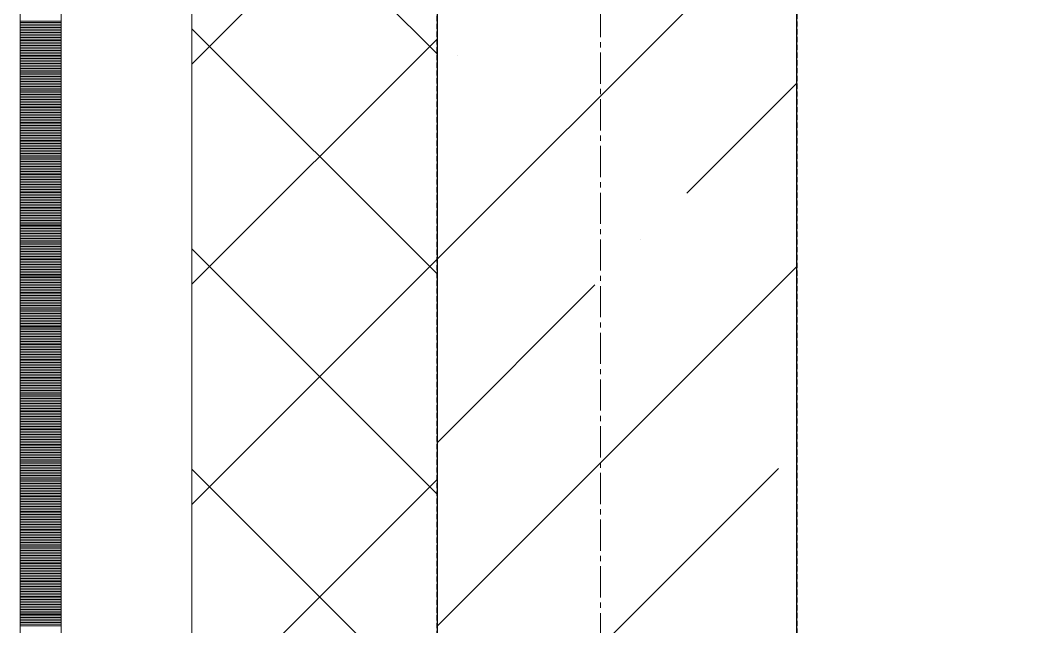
# Model space of a CAD drawing. Header units: millimetres. Extents: x 470010 to 1231400, y -134005 to 421770.
# Drawn here: x 806168 to 806786, y 136571 to 136943 of the extents above; entities that cross this region are included whole.
import ezdxf
from ezdxf.enums import TextEntityAlignment as Align

# ---------------------------------------------------------------- set-up
doc = ezdxf.new("R2010")
doc.units = ezdxf.units.MM
for name, pattern in [('CENTER2', [28.575, 19.05, -3.175, 3.175, -3.175]), ('DASHED', [19.05, 12.7, -6.35]), ('HIDDEN2', [4.7625, 3.175, -1.5875])]:
    doc.linetypes.add(name, pattern=pattern)
doc.layers.get('Defpoints').update_dxf_attribs({"color": 140})
doc.layers.add('АР_Делит', color=120, linetype='Continuous', lineweight=0, plot=False)
for name, color, linetype, lineweight in [('АР_Колонны', 70, 'Continuous', 30), ('АР_Стены ЖБ', 7, 'Continuous', 35), ('АР_Тонкая', 254, 'Continuous', 5), ('АР_Утеплитель', 31, 'Continuous', 0), ('АР_Штриховка', 8, 'Continuous', 0)]:
    doc.layers.add(name, color=color, linetype=linetype, lineweight=lineweight)
doc.layers.add('РД_Оси_100', color=7, linetype='Continuous', lineweight=0, true_color=0x525252)
doc.styles.add('style1', font='ARIALN.TTF')

# ---------------------------------------------------------------- blocks, each defined once
blk = doc.blocks.new('СОШ_2200_АР_ОСИ_М100_28.05.24')
at = {"layer": 'АР_Делит', "color": 251, "linetype": 'DASHED', "true_color": 0x636466}
blk.add_lwpolyline([(114955, 135155), (114955, -355), (93595.036, -355), (93595.036, 13855), (94145, 13855), (94145, 68320), (66055, 68320), (66055, 13857.73), (83455, 13857.73), (83455, -355), (45245, -355), (45245, 13145), (44695, 13145), (44695, 26755), (45245, 26755), (45245, 68320), (20455, 68320), (20455, 26755), (27955, 26755), (27955, 13145), (-355, 13145), (-355, 100855)], dxfattribs=at)
at = {"layer": 'РД_Оси_100', "color": 251, "linetype": 'CENTER2', "true_color": 0x636466}
blk.add_line((0, -6155), (0, 139938.679), dxfattribs=at)
blk = doc.blocks.new('A$C9108343f')
at = {"layer": 'АР_Колонны', "color": 18, "linetype": 'HIDDEN2', "lineweight": 25, "true_color": 0x000000}
for p, q in [((140704.09, 236479.49), (140704.09, 237679.49)), ((140924.09, 237679.49), (140924.09, 236479.49))]:
    blk.add_line(p, q, dxfattribs=at)
at = {"layer": 'АР_Колонны', "color": 18, "linetype": 'Continuous', "lineweight": 15, "true_color": 0x000000}
for p, q in [((140704.09, 237679.49), (140704.09, 236479.49)), ((140704.09, 237679.49), (140704.09, 236479.49)), ((140924.09, 236479.49), (140924.09, 237679.49)), ((140924.09, 236479.49), (140924.09, 237679.49))]:
    blk.add_line(p, q, dxfattribs=at)
at = {"layer": 'АР_Стены ЖБ', "color": 18, "linetype": 'Continuous', "lineweight": 30, "true_color": 0x000000}
for p, q in [((140704.09, 237679.49), (140704.09, 236479.49)), ((140924.09, 236479.49), (140924.09, 237679.49))]:
    blk.add_line(p, q, dxfattribs=at)
at = {"layer": 'АР_Тонкая', "color": 18, "linetype": 'Continuous', "lineweight": 5, "true_color": 0x000000}
for p, q in [((140449.09, 237679.49), (140449.09, 236224.49)), ((140474.09, 237679.49), (140474.09, 236249.49)), ((140474.09, 236249.49), (140474.09, 237679.49)), ((140554.09, 236329.49), (140554.09, 237679.49))]:
    blk.add_line(p, q, dxfattribs=at)
at = {"layer": 'АР_Утеплитель', "color": 18, "linetype": 'Continuous', "lineweight": 0, "true_color": 0x000000}
for p, q in [((140554.09, 237679.49), (140554.09, 236329.49)), ((140704.09, 236479.49), (140704.09, 237679.49))]:
    blk.add_line(p, q, dxfattribs=at)
at = {"layer": 'АР_Штриховка', "color": 18, "linetype": 'Continuous', "lineweight": 0, "true_color": 0x000000}
for p, q in [((140704.09, 237288.19), (140554.09, 237438.19)), ((140554.09, 237281.91), (140704.09, 237431.91)), ((140449.09, 237308.24), (140474.09, 237308.24)), ((140449.09, 237307.24), (140474.09, 237307.24)), ((140449.09, 237306.24), (140474.09, 237306.24)), ((140449.09, 237305.24), (140474.09, 237305.24)), ((140449.09, 237304.24), (140474.09, 237304.24)), ((140449.09, 237303.24), (140474.09, 237303.24)), ((140449.09, 237302.24), (140474.09, 237302.24)), ((140449.09, 237301.24), (140474.09, 237301.24)), ((140449.09, 237300.24), (140474.09, 237300.24)), ((140449.09, 237299.24), (140474.09, 237299.24)), ((140449.09, 237298.24), (140474.09, 237298.24)), ((140704.09, 237153.49), (140554.09, 237303.49)), ((140449.09, 237297.24), (140474.09, 237297.24)), ((140449.09, 237296.24), (140474.09, 237296.24)), ((140449.09, 237295.24), (140474.09, 237295.24)), ((140449.09, 237294.24), (140474.09, 237294.24)), ((140449.09, 237293.24), (140474.09, 237293.24)), ((140449.09, 237292.24), (140474.09, 237292.24)), ((140554.09, 237147.2), (140704.09, 237297.2)), ((140449.09, 237291.24), (140474.09, 237291.24)), ((140449.09, 237290.24), (140474.09, 237290.24)), ((140449.09, 237289.24), (140474.09, 237289.24)), ((140449.09, 237288.24), (140474.09, 237288.24)), ((140449.09, 237287.24), (140474.09, 237287.24)), ((140449.09, 237286.24), (140474.09, 237286.24)), ((140449.09, 237285.24), (140474.09, 237285.24)), ((140449.09, 237284.24), (140474.09, 237284.24)), ((140449.09, 237283.24), (140474.09, 237283.24)), ((140449.09, 237282.24), (140474.09, 237282.24)), ((140449.09, 237281.24), (140474.09, 237281.24)), ((140449.09, 237280.24), (140474.09, 237280.24)), ((140449.09, 237279.24), (140474.09, 237279.24)), ((140449.09, 237278.24), (140474.09, 237278.24)), ((140449.09, 237277.24), (140474.09, 237277.24)), ((140449.09, 237276.24), (140474.09, 237276.24)), ((140449.09, 237275.24), (140474.09, 237275.24)), ((140449.09, 237274.24), (140474.09, 237274.24)), ((140449.09, 237273.24), (140474.09, 237273.24)), ((140449.09, 237272.24), (140474.09, 237272.24)), ((140449.09, 237271.24), (140474.09, 237271.24)), ((140449.09, 237270.24), (140474.09, 237270.24)), ((140449.09, 237269.24), (140474.09, 237269.24)), ((140449.09, 237268.24), (140474.09, 237268.24)), ((140449.09, 237267.24), (140474.09, 237267.24)), ((140449.09, 237266.24), (140474.09, 237266.24)), ((140449.09, 237265.24), (140474.09, 237265.24)), ((140449.09, 237264.24), (140474.09, 237264.24)), ((140449.09, 237263.24), (140474.09, 237263.24)), ((140449.09, 237262.24), (140474.09, 237262.24)), ((140449.09, 237261.24), (140474.09, 237261.24)), ((140449.09, 237260.24), (140474.09, 237260.24)), ((140449.09, 237259.24), (140474.09, 237259.24)), ((140449.09, 237258.24), (140474.09, 237258.24)), ((140449.09, 237257.24), (140474.09, 237257.24)), ((140449.09, 237256.24), (140474.09, 237256.24)), ((140449.09, 237255.24), (140474.09, 237255.24)), ((140449.09, 237254.24), (140474.09, 237254.24)), ((140449.09, 237253.24), (140474.09, 237253.24)), ((140449.09, 237252.24), (140474.09, 237252.24)), ((140449.09, 237251.24), (140474.09, 237251.24)), ((140449.09, 237250.24), (140474.09, 237250.24)), ((140449.09, 237249.24), (140474.09, 237249.24)), ((140449.09, 237248.24), (140474.09, 237248.24)), ((140449.09, 237247.24), (140474.09, 237247.24)), ((140449.09, 237246.24), (140474.09, 237246.24)), ((140449.09, 237245.24), (140474.09, 237245.24)), ((140449.09, 237244.24), (140474.09, 237244.24)), ((140449.09, 237243.24), (140474.09, 237243.24)), ((140449.09, 237242.24), (140474.09, 237242.24)), ((140449.09, 237241.24), (140474.09, 237241.24)), ((140449.09, 237240.24), (140474.09, 237240.24)), ((140449.09, 237239.24), (140474.09, 237239.24)), ((140449.09, 237238.24), (140474.09, 237238.24)), ((140449.09, 237237.24), (140474.09, 237237.24)), ((140449.09, 237236.24), (140474.09, 237236.24)), ((140449.09, 237235.24), (140474.09, 237235.24)), ((140449.09, 237234.24), (140474.09, 237234.24)), ((140449.09, 237233.24), (140474.09, 237233.24)), ((140449.09, 237232.24), (140474.09, 237232.24)), ((140449.09, 237231.24), (140474.09, 237231.24)), ((140449.09, 237230.24), (140474.09, 237230.24)), ((140449.09, 237229.24), (140474.09, 237229.24)), ((140449.09, 237228.24), (140474.09, 237228.24)), ((140449.09, 237227.24), (140474.09, 237227.24)), ((140449.09, 237226.24), (140474.09, 237226.24)), ((140449.09, 237225.24), (140474.09, 237225.24)), ((140449.09, 237224.24), (140474.09, 237224.24)), ((140449.09, 237223.24), (140474.09, 237223.24)), ((140449.09, 237222.24), (140474.09, 237222.24)), ((140449.09, 237221.24), (140474.09, 237221.24)), ((140449.09, 237220.24), (140474.09, 237220.24)), ((140449.09, 237219.24), (140474.09, 237219.24)), ((140449.09, 237218.24), (140474.09, 237218.24)), ((140449.09, 237217.24), (140474.09, 237217.24)), ((140449.09, 237216.24), (140474.09, 237216.24)), ((140449.09, 237215.24), (140474.09, 237215.24)), ((140449.09, 237214.24), (140474.09, 237214.24)), ((140449.09, 237213.24), (140474.09, 237213.24)), ((140449.09, 237212.24), (140474.09, 237212.24)), ((140449.09, 237211.24), (140474.09, 237211.24)), ((140449.09, 237210.24), (140474.09, 237210.24)), ((140449.09, 237209.24), (140474.09, 237209.24)), ((140449.09, 237208.24), (140474.09, 237208.24)), ((140449.09, 237207.24), (140474.09, 237207.24)), ((140449.09, 237206.24), (140474.09, 237206.24)), ((140449.09, 237205.24), (140474.09, 237205.24)), ((140449.09, 237204.24), (140474.09, 237204.24)), ((140449.09, 237203.24), (140474.09, 237203.24)), ((140449.09, 237202.24), (140474.09, 237202.24)), ((140449.09, 237201.24), (140474.09, 237201.24)), ((140449.09, 237200.24), (140474.09, 237200.24)), ((140449.09, 237199.24), (140474.09, 237199.24)), ((140449.09, 237198.24), (140474.09, 237198.24)), ((140449.09, 237197.24), (140474.09, 237197.24)), ((140449.09, 237196.24), (140474.09, 237196.24)), ((140449.09, 237195.24), (140474.09, 237195.24)), ((140449.09, 237194.24), (140474.09, 237194.24)), ((140449.09, 237193.24), (140474.09, 237193.24)), ((140449.09, 237192.24), (140474.09, 237192.24)), ((140449.09, 237191.24), (140474.09, 237191.24)), ((140449.09, 237190.24), (140474.09, 237190.24)), ((140449.09, 237189.24), (140474.09, 237189.24)), ((140449.09, 237188.24), (140474.09, 237188.24)), ((140449.09, 237187.24), (140474.09, 237187.24)), ((140449.09, 237186.24), (140474.09, 237186.24)), ((140449.09, 237185.24), (140474.09, 237185.24)), ((140449.09, 237184.24), (140474.09, 237184.24)), ((140449.09, 237183.24), (140474.09, 237183.24)), ((140449.09, 237182.24), (140474.09, 237182.24)), ((140449.09, 237181.24), (140474.09, 237181.24)), ((140449.09, 237180.24), (140474.09, 237180.24)), ((140449.09, 237179.24), (140474.09, 237179.24)), ((140449.09, 237178.24), (140474.09, 237178.24)), ((140449.09, 237177.24), (140474.09, 237177.24)), ((140449.09, 237176.24), (140474.09, 237176.24)), ((140449.09, 237175.24), (140474.09, 237175.24)), ((140449.09, 237174.24), (140474.09, 237174.24)), ((140449.09, 237173.24), (140474.09, 237173.24)), ((140449.09, 237172.24), (140474.09, 237172.24)), ((140449.09, 237171.24), (140474.09, 237171.24)), ((140449.09, 237170.24), (140474.09, 237170.24)), ((140449.09, 237169.24), (140474.09, 237169.24)), ((140704.09, 237018.79), (140554.09, 237168.79)), ((140449.09, 237168.24), (140474.09, 237168.24)), ((140449.09, 237167.24), (140474.09, 237167.24)), ((140449.09, 237166.24), (140474.09, 237166.24)), ((140449.09, 237165.24), (140474.09, 237165.24)), ((140449.09, 237164.24), (140474.09, 237164.24)), ((140449.09, 237163.24), (140474.09, 237163.24)), ((140449.09, 237162.24), (140474.09, 237162.24)), ((140554.09, 237012.5), (140704.09, 237162.5)), ((140449.09, 237161.24), (140474.09, 237161.24)), ((140449.09, 237160.24), (140474.09, 237160.24)), ((140449.09, 237159.24), (140474.09, 237159.24)), ((140449.09, 237158.24), (140474.09, 237158.24)), ((140449.09, 237157.24), (140474.09, 237157.24)), ((140449.09, 237156.24), (140474.09, 237156.24)), ((140449.09, 237155.24), (140474.09, 237155.24)), ((140449.09, 237154.24), (140474.09, 237154.24)), ((140449.09, 237153.24), (140474.09, 237153.24)), ((140449.09, 237152.24), (140474.09, 237152.24)), ((140449.09, 237151.24), (140474.09, 237151.24)), ((140449.09, 237150.24), (140474.09, 237150.24)), ((140449.09, 237149.24), (140474.09, 237149.24)), ((140449.09, 237148.24), (140474.09, 237148.24)), ((140449.09, 237147.24), (140474.09, 237147.24)), ((140449.09, 237146.24), (140474.09, 237146.24)), ((140449.09, 237145.24), (140474.09, 237145.24)), ((140449.09, 237144.24), (140474.09, 237144.24)), ((140449.09, 237143.24), (140474.09, 237143.24)), ((140449.09, 237142.24), (140474.09, 237142.24)), ((140449.09, 237141.24), (140474.09, 237141.24)), ((140449.09, 237140.24), (140474.09, 237140.24)), ((140449.09, 237139.24), (140474.09, 237139.24)), ((140449.09, 237138.24), (140474.09, 237138.24)), ((140449.09, 237137.24), (140474.09, 237137.24)), ((140449.09, 237136.24), (140474.09, 237136.24)), ((140449.09, 237135.24), (140474.09, 237135.24)), ((140449.09, 237134.24), (140474.09, 237134.24)), ((140449.09, 237133.24), (140474.09, 237133.24)), ((140449.09, 237132.24), (140474.09, 237132.24)), ((140449.09, 237131.24), (140474.09, 237131.24)), ((140449.09, 237130.24), (140474.09, 237130.24)), ((140449.09, 237129.24), (140474.09, 237129.24)), ((140449.09, 237128.24), (140474.09, 237128.24)), ((140449.09, 237127.24), (140474.09, 237127.24)), ((140449.09, 237126.24), (140474.09, 237126.24)), ((140449.09, 237125.24), (140474.09, 237125.24)), ((140449.09, 237124.24), (140474.09, 237124.24)), ((140449.09, 237123.24), (140474.09, 237123.24)), ((140449.09, 237122.24), (140474.09, 237122.24)), ((140449.09, 237121.24), (140474.09, 237121.24)), ((140449.09, 237120.24), (140474.09, 237120.24)), ((140449.09, 237119.24), (140474.09, 237119.24)), ((140449.09, 237118.24), (140474.09, 237118.24)), ((140449.09, 237117.24), (140474.09, 237117.24)), ((140449.09, 237116.24), (140474.09, 237116.24)), ((140449.09, 237115.24), (140474.09, 237115.24)), ((140449.09, 237114.24), (140474.09, 237114.24)), ((140449.09, 237113.24), (140474.09, 237113.24)), ((140449.09, 237112.24), (140474.09, 237112.24)), ((140449.09, 237111.24), (140474.09, 237111.24)), ((140449.09, 237110.24), (140474.09, 237110.24)), ((140449.09, 237109.24), (140474.09, 237109.24)), ((140449.09, 237108.24), (140474.09, 237108.24)), ((140449.09, 237107.24), (140474.09, 237107.24)), ((140449.09, 237106.24), (140474.09, 237106.24)), ((140449.09, 237105.24), (140474.09, 237105.24)), ((140449.09, 237104.24), (140474.09, 237104.24)), ((140449.09, 237103.24), (140474.09, 237103.24)), ((140449.09, 237102.24), (140474.09, 237102.24)), ((140449.09, 237101.24), (140474.09, 237101.24)), ((140449.09, 237100.24), (140474.09, 237100.24)), ((140449.09, 237099.24), (140474.09, 237099.24)), ((140449.09, 237098.24), (140474.09, 237098.24)), ((140449.09, 237097.24), (140474.09, 237097.24)), ((140449.09, 237096.24), (140474.09, 237096.24)), ((140449.09, 237095.24), (140474.09, 237095.24)), ((140449.09, 237094.24), (140474.09, 237094.24)), ((140449.09, 237093.24), (140474.09, 237093.24)), ((140449.09, 237092.24), (140474.09, 237092.24)), ((140449.09, 237091.24), (140474.09, 237091.24)), ((140449.09, 237090.24), (140474.09, 237090.24)), ((140449.09, 237089.24), (140474.09, 237089.24)), ((140449.09, 237088.24), (140474.09, 237088.24)), ((140449.09, 237087.24), (140474.09, 237087.24)), ((140449.09, 237086.24), (140474.09, 237086.24)), ((140449.09, 237085.24), (140474.09, 237085.24)), ((140449.09, 237084.24), (140474.09, 237084.24)), ((140449.09, 237083.24), (140474.09, 237083.24)), ((140449.09, 237082.24), (140474.09, 237082.24)), ((140449.09, 237081.24), (140474.09, 237081.24)), ((140449.09, 237080.24), (140474.09, 237080.24)), ((140449.09, 237079.24), (140474.09, 237079.24)), ((140449.09, 237078.24), (140474.09, 237078.24)), ((140449.09, 237077.24), (140474.09, 237077.24)), ((140449.09, 237076.24), (140474.09, 237076.24)), ((140449.09, 237075.24), (140474.09, 237075.24)), ((140449.09, 237074.24), (140474.09, 237074.24)), ((140449.09, 237073.24), (140474.09, 237073.24)), ((140449.09, 237072.24), (140474.09, 237072.24)), ((140449.09, 237071.24), (140474.09, 237071.24)), ((140449.09, 237070.24), (140474.09, 237070.24)), ((140449.09, 237069.24), (140474.09, 237069.24)), ((140449.09, 237068.24), (140474.09, 237068.24)), ((140449.09, 237067.24), (140474.09, 237067.24)), ((140449.09, 237066.24), (140474.09, 237066.24)), ((140449.09, 237065.24), (140474.09, 237065.24)), ((140449.09, 237064.24), (140474.09, 237064.24)), ((140449.09, 237063.24), (140474.09, 237063.24)), ((140449.09, 237062.24), (140474.09, 237062.24)), ((140449.09, 237061.24), (140474.09, 237061.24)), ((140449.09, 237060.24), (140474.09, 237060.24)), ((140449.09, 237059.24), (140474.09, 237059.24)), ((140449.09, 237058.24), (140474.09, 237058.24)), ((140449.09, 237057.24), (140474.09, 237057.24)), ((140449.09, 237056.24), (140474.09, 237056.24)), ((140449.09, 237055.24), (140474.09, 237055.24)), ((140449.09, 237054.24), (140474.09, 237054.24)), ((140449.09, 237053.24), (140474.09, 237053.24)), ((140449.09, 237052.24), (140474.09, 237052.24)), ((140449.09, 237051.24), (140474.09, 237051.24)), ((140449.09, 237050.24), (140474.09, 237050.24)), ((140449.09, 237049.24), (140474.09, 237049.24)), ((140449.09, 237048.24), (140474.09, 237048.24)), ((140449.09, 237047.24), (140474.09, 237047.24)), ((140449.09, 237046.24), (140474.09, 237046.24)), ((140449.09, 237045.24), (140474.09, 237045.24)), ((140449.09, 237044.24), (140474.09, 237044.24)), ((140449.09, 237043.24), (140474.09, 237043.24)), ((140449.09, 237042.24), (140474.09, 237042.24)), ((140449.09, 237041.24), (140474.09, 237041.24)), ((140449.09, 237040.24), (140474.09, 237040.24)), ((140449.09, 237039.24), (140474.09, 237039.24)), ((140449.09, 237038.24), (140474.09, 237038.24)), ((140449.09, 237037.24), (140474.09, 237037.24)), ((140449.09, 237036.24), (140474.09, 237036.24)), ((140449.09, 237035.24), (140474.09, 237035.24)), ((140449.09, 237034.24), (140474.09, 237034.24)), ((140449.09, 237033.24), (140474.09, 237033.24)), ((140704.09, 236884.08), (140554.09, 237034.08)), ((140449.09, 237032.24), (140474.09, 237032.24)), ((140449.09, 237031.24), (140474.09, 237031.24)), ((140449.09, 237030.24), (140474.09, 237030.24)), ((140449.09, 237029.24), (140474.09, 237029.24)), ((140449.09, 237028.24), (140474.09, 237028.24)), ((140449.09, 237027.24), (140474.09, 237027.24)), ((140449.09, 237026.24), (140474.09, 237026.24)), ((140554.09, 236877.79), (140704.09, 237027.79)), ((140449.09, 237025.24), (140474.09, 237025.24)), ((140449.09, 237024.24), (140474.09, 237024.24)), ((140449.09, 237023.24), (140474.09, 237023.24)), ((140449.09, 237022.24), (140474.09, 237022.24)), ((140449.09, 237021.24), (140474.09, 237021.24)), ((140449.09, 237020.24), (140474.09, 237020.24)), ((140449.09, 237019.24), (140474.09, 237019.24)), ((140449.09, 237018.24), (140474.09, 237018.24)), ((140449.09, 237017.24), (140474.09, 237017.24)), ((140449.09, 237016.24), (140474.09, 237016.24)), ((140449.09, 237015.24), (140474.09, 237015.24)), ((140449.09, 237014.24), (140474.09, 237014.24)), ((140449.09, 237013.24), (140474.09, 237013.24)), ((140449.09, 237012.24), (140474.09, 237012.24)), ((140449.09, 237011.24), (140474.09, 237011.24)), ((140449.09, 237010.24), (140474.09, 237010.24)), ((140449.09, 237009.24), (140474.09, 237009.24)), ((140449.09, 237008.24), (140474.09, 237008.24)), ((140449.09, 237007.24), (140474.09, 237007.24)), ((140449.09, 237006.24), (140474.09, 237006.24)), ((140449.09, 237005.24), (140474.09, 237005.24)), ((140449.09, 237004.24), (140474.09, 237004.24)), ((140449.09, 237003.24), (140474.09, 237003.24)), ((140449.09, 237002.24), (140474.09, 237002.24)), ((140449.09, 237001.24), (140474.09, 237001.24)), ((140449.09, 237000.24), (140474.09, 237000.24)), ((140449.09, 236999.24), (140474.09, 236999.24)), ((140449.09, 236998.24), (140474.09, 236998.24)), ((140449.09, 236997.24), (140474.09, 236997.24)), ((140449.09, 236996.24), (140474.09, 236996.24)), ((140449.09, 236995.24), (140474.09, 236995.24)), ((140449.09, 236994.24), (140474.09, 236994.24)), ((140449.09, 236993.24), (140474.09, 236993.24)), ((140449.09, 236992.24), (140474.09, 236992.24)), ((140449.09, 236991.24), (140474.09, 236991.24)), ((140449.09, 236990.24), (140474.09, 236990.24)), ((140449.09, 236989.24), (140474.09, 236989.24)), ((140449.09, 236988.24), (140474.09, 236988.24)), ((140449.09, 236987.24), (140474.09, 236987.24)), ((140449.09, 236986.24), (140474.09, 236986.24)), ((140449.09, 236985.24), (140474.09, 236985.24)), ((140449.09, 236984.24), (140474.09, 236984.24)), ((140449.09, 236983.24), (140474.09, 236983.24)), ((140449.09, 236982.24), (140474.09, 236982.24)), ((140449.09, 236981.24), (140474.09, 236981.24)), ((140449.09, 236980.24), (140474.09, 236980.24)), ((140449.09, 236979.24), (140474.09, 236979.24)), ((140449.09, 236978.24), (140474.09, 236978.24)), ((140449.09, 236977.24), (140474.09, 236977.24)), ((140449.09, 236976.24), (140474.09, 236976.24)), ((140449.09, 236975.24), (140474.09, 236975.24)), ((140449.09, 236974.24), (140474.09, 236974.24)), ((140449.09, 236973.24), (140474.09, 236973.24)), ((140449.09, 236972.24), (140474.09, 236972.24)), ((140449.09, 236971.24), (140474.09, 236971.24)), ((140449.09, 236970.24), (140474.09, 236970.24)), ((140449.09, 236969.24), (140474.09, 236969.24)), ((140449.09, 236968.24), (140474.09, 236968.24)), ((140449.09, 236967.24), (140474.09, 236967.24)), ((140449.09, 236966.24), (140474.09, 236966.24)), ((140449.09, 236965.24), (140474.09, 236965.24)), ((140449.09, 236964.24), (140474.09, 236964.24)), ((140449.09, 236963.24), (140474.09, 236963.24)), ((140449.09, 236962.24), (140474.09, 236962.24)), ((140449.09, 236961.24), (140474.09, 236961.24)), ((140449.09, 236960.24), (140474.09, 236960.24)), ((140449.09, 236959.24), (140474.09, 236959.24)), ((140449.09, 236958.24), (140474.09, 236958.24)), ((140449.09, 236957.24), (140474.09, 236957.24)), ((140449.09, 236956.24), (140474.09, 236956.24)), ((140449.09, 236955.24), (140474.09, 236955.24)), ((140449.09, 236954.24), (140474.09, 236954.24)), ((140449.09, 236953.24), (140474.09, 236953.24)), ((140449.09, 236952.24), (140474.09, 236952.24)), ((140449.09, 236951.24), (140474.09, 236951.24)), ((140449.09, 236950.24), (140474.09, 236950.24)), ((140449.09, 236949.24), (140474.09, 236949.24)), ((140449.09, 236948.24), (140474.09, 236948.24)), ((140449.09, 236947.24), (140474.09, 236947.24)), ((140449.09, 236946.24), (140474.09, 236946.24)), ((140449.09, 236945.24), (140474.09, 236945.24)), ((140449.09, 236944.24), (140474.09, 236944.24)), ((140449.09, 236943.24), (140474.09, 236943.24)), ((140449.09, 236942.24), (140474.09, 236942.24)), ((140449.09, 236941.24), (140474.09, 236941.24)), ((140449.09, 236940.24), (140474.09, 236940.24)), ((140449.09, 236939.24), (140474.09, 236939.24)), ((140449.09, 236938.24), (140474.09, 236938.24))]:
    blk.add_line(p, q, dxfattribs=at)
at = {"layer": 'АР_Штриховка', "color": 18, "linetype": 'Continuous', "lineweight": 5, "true_color": 0x000000}
for p, q in [((140704.09, 237162.5), (140924.09, 237382.5)), ((140716.43, 237287.08), (140716.43, 237287.08)), ((140856.74, 237202.89), (140924.09, 237270.24)), ((140828.68, 237174.83), (140828.68, 237174.83)), ((140704.09, 236937.99), (140924.09, 237157.99)), ((140704.09, 237050.24), (140800.62, 237146.77)), ((140772.55, 236894.2), (140912.87, 237034.51))]:
    blk.add_line(p, q, dxfattribs=at)
at = {"layer": 'РД_Оси_100'}
blk.add_blockref('СОШ_2200_АР_ОСИ_М100_28.05.24', (140804.09, 223079.49), dxfattribs=at)
at = {"layer": 'Defpoints', "color": 18, "true_color": 0x000000, "style": 'style1'}
for p in [(143949.34, 316089.12), (143974.98, 281639.5), (143890.4, 273244.71), (143839.99, 264276.81), (143967.75, 254892.38), (12251.96, 104178.14), (12382.58, 96023.14)]:
    blk.add_attdef('АР-ПОМЕЩЕНИЕ:НАИМЕНОВАНИЕ', text='', height=100, dxfattribs=at).set_placement(p, align=Align.MIDDLE)
at = {"layer": 'Defpoints', "color": 18, "true_color": 0x000000, "style": 'style1', "flags": 8}
for p in [(143951.3, 279099.09), (143848.34, 269251.11), (143875.33, 260094.25), (144049.74, 250824.7), (163419.28, 238153.36), (155897.46, 237965.97), (183037.2, 237965.97), (143342.94, 237876.19)]:
    blk.add_attdef('АР-ПОМЕЩЕНИЕ:НАИМЕНОВАНИЕ', text='', height=100, dxfattribs=at).set_placement(p, align=Align.MIDDLE)

msp = doc.modelspace()

# ---------------------------------------------------------------- linework, layer by layer
at = {"layer": 'АР_Колонны', "color": 18, "linetype": 'HIDDEN2', "lineweight": 25, "true_color": 0x000000}
for p, q in [((806422.706, 136113.251), (806422.706, 137313.251)), ((806642.706, 137313.251), (806642.706, 136113.251))]:
    msp.add_line(p, q, dxfattribs=at)
at = {"layer": 'АР_Колонны', "color": 18, "linetype": 'Continuous', "lineweight": 15, "true_color": 0x000000}
for p, q in [((806422.706, 137313.251), (806422.706, 136113.251)), ((806422.706, 137313.251), (806422.706, 136113.251)), ((806642.706, 136113.251), (806642.706, 137313.251)), ((806642.706, 136113.251), (806642.706, 137313.251))]:
    msp.add_line(p, q, dxfattribs=at)
at = {"layer": 'АР_Стены ЖБ', "color": 18, "linetype": 'Continuous', "lineweight": 30, "true_color": 0x000000}
for p, q in [((806422.706, 137313.251), (806422.706, 136113.251)), ((806642.706, 136113.251), (806642.706, 137313.251))]:
    msp.add_line(p, q, dxfattribs=at)
at = {"layer": 'АР_Тонкая', "color": 18, "linetype": 'Continuous', "lineweight": 5, "true_color": 0x000000}
for p, q in [((806167.706, 137313.251), (806167.706, 135858.251)), ((806192.706, 137313.251), (806192.706, 135883.251)), ((806192.706, 135883.251), (806192.706, 137313.251)), ((806272.706, 135963.251), (806272.706, 137313.251))]:
    msp.add_line(p, q, dxfattribs=at)
at = {"layer": 'АР_Утеплитель', "color": 18, "linetype": 'Continuous', "lineweight": 0, "true_color": 0x000000}
for p, q in [((806272.706, 137313.251), (806272.706, 135963.251)), ((806422.706, 136113.251), (806422.706, 137313.251))]:
    msp.add_line(p, q, dxfattribs=at)
at = {"layer": 'АР_Штриховка', "color": 18, "linetype": 'Continuous', "lineweight": 0, "true_color": 0x000000}
for p, q in [((806422.706, 136921.951), (806272.706, 137071.951)), ((806272.706, 136915.664), (806422.706, 137065.664)), ((806167.706, 136942), (806192.706, 136942)), ((806167.706, 136941), (806192.706, 136941)), ((806167.706, 136940), (806192.706, 136940)), ((806167.706, 136939), (806192.706, 136939)), ((806167.706, 136938), (806192.706, 136938)), ((806167.706, 136937), (806192.706, 136937)), ((806167.706, 136936), (806192.706, 136936)), ((806167.706, 136935), (806192.706, 136935)), ((806167.706, 136934), (806192.706, 136934)), ((806422.706, 136787.247), (806272.706, 136937.247)), ((806167.706, 136933), (806192.706, 136933)), ((806167.706, 136932), (806192.706, 136932)), ((806167.706, 136931), (806192.706, 136931)), ((806167.706, 136930), (806192.706, 136930)), ((806167.706, 136929), (806192.706, 136929)), ((806167.706, 136928), (806192.706, 136928)), ((806167.706, 136927), (806192.706, 136927)), ((806272.706, 136780.96), (806422.706, 136930.96)), ((806167.706, 136926), (806192.706, 136926)), ((806167.706, 136925), (806192.706, 136925)), ((806167.706, 136924), (806192.706, 136924)), ((806167.706, 136923), (806192.706, 136923)), ((806167.706, 136922), (806192.706, 136922)), ((806167.706, 136921), (806192.706, 136921)), ((806167.706, 136920), (806192.706, 136920)), ((806167.706, 136919), (806192.706, 136919)), ((806167.706, 136918), (806192.706, 136918)), ((806167.706, 136917), (806192.706, 136917)), ((806167.706, 136916), (806192.706, 136916)), ((806167.706, 136915), (806192.706, 136915)), ((806167.706, 136914), (806192.706, 136914)), ((806167.706, 136913), (806192.706, 136913)), ((806167.706, 136912), (806192.706, 136912)), ((806167.706, 136911), (806192.706, 136911)), ((806167.706, 136910), (806192.706, 136910)), ((806167.706, 136909), (806192.706, 136909)), ((806167.706, 136908), (806192.706, 136908)), ((806167.706, 136907), (806192.706, 136907)), ((806167.706, 136906), (806192.706, 136906)), ((806167.706, 136905), (806192.706, 136905)), ((806167.706, 136904), (806192.706, 136904)), ((806167.706, 136903), (806192.706, 136903)), ((806167.706, 136902), (806192.706, 136902)), ((806167.706, 136901), (806192.706, 136901)), ((806167.706, 136900), (806192.706, 136900)), ((806167.706, 136899), (806192.706, 136899)), ((806167.706, 136898), (806192.706, 136898)), ((806167.706, 136897), (806192.706, 136897)), ((806167.706, 136896), (806192.706, 136896)), ((806167.706, 136895), (806192.706, 136895)), ((806167.706, 136894), (806192.706, 136894)), ((806167.706, 136893), (806192.706, 136893)), ((806167.706, 136892), (806192.706, 136892)), ((806167.706, 136891), (806192.706, 136891)), ((806167.706, 136890), (806192.706, 136890)), ((806167.706, 136889), (806192.706, 136889)), ((806167.706, 136888), (806192.706, 136888)), ((806167.706, 136887), (806192.706, 136887)), ((806167.706, 136886), (806192.706, 136886)), ((806167.706, 136885), (806192.706, 136885)), ((806167.706, 136884), (806192.706, 136884)), ((806167.706, 136883), (806192.706, 136883)), ((806167.706, 136882), (806192.706, 136882)), ((806167.706, 136881), (806192.706, 136881)), ((806167.706, 136880), (806192.706, 136880)), ((806167.706, 136879), (806192.706, 136879)), ((806167.706, 136878), (806192.706, 136878)), ((806167.706, 136877), (806192.706, 136877)), ((806167.706, 136876), (806192.706, 136876)), ((806167.706, 136875), (806192.706, 136875)), ((806167.706, 136874), (806192.706, 136874)), ((806167.706, 136873), (806192.706, 136873)), ((806167.706, 136872), (806192.706, 136872)), ((806167.706, 136871), (806192.706, 136871)), ((806167.706, 136870), (806192.706, 136870)), ((806167.706, 136869), (806192.706, 136869)), ((806167.706, 136868), (806192.706, 136868)), ((806167.706, 136867), (806192.706, 136867)), ((806167.706, 136866), (806192.706, 136866)), ((806167.706, 136865), (806192.706, 136865)), ((806167.706, 136864), (806192.706, 136864)), ((806167.706, 136863), (806192.706, 136863)), ((806167.706, 136862), (806192.706, 136862)), ((806167.706, 136861), (806192.706, 136861)), ((806167.706, 136860), (806192.706, 136860)), ((806167.706, 136859), (806192.706, 136859)), ((806167.706, 136858), (806192.706, 136858)), ((806167.706, 136857), (806192.706, 136857)), ((806167.706, 136856), (806192.706, 136856)), ((806167.706, 136855), (806192.706, 136855)), ((806167.706, 136854), (806192.706, 136854)), ((806167.706, 136853), (806192.706, 136853)), ((806167.706, 136852), (806192.706, 136852)), ((806167.706, 136851), (806192.706, 136851)), ((806167.706, 136850), (806192.706, 136850)), ((806167.706, 136849), (806192.706, 136849)), ((806167.706, 136848), (806192.706, 136848)), ((806167.706, 136847), (806192.706, 136847)), ((806167.706, 136846), (806192.706, 136846)), ((806167.706, 136845), (806192.706, 136845)), ((806167.706, 136844), (806192.706, 136844)), ((806167.706, 136843), (806192.706, 136843)), ((806167.706, 136842), (806192.706, 136842)), ((806167.706, 136841), (806192.706, 136841)), ((806167.706, 136840), (806192.706, 136840)), ((806167.706, 136839), (806192.706, 136839)), ((806167.706, 136838), (806192.706, 136838)), ((806167.706, 136837), (806192.706, 136837)), ((806167.706, 136836), (806192.706, 136836)), ((806167.706, 136835), (806192.706, 136835)), ((806167.706, 136834), (806192.706, 136834)), ((806167.706, 136833), (806192.706, 136833)), ((806167.706, 136832), (806192.706, 136832)), ((806167.706, 136831), (806192.706, 136831)), ((806167.706, 136830), (806192.706, 136830)), ((806167.706, 136829), (806192.706, 136829)), ((806167.706, 136828), (806192.706, 136828)), ((806167.706, 136827), (806192.706, 136827)), ((806167.706, 136826), (806192.706, 136826)), ((806167.706, 136825), (806192.706, 136825)), ((806167.706, 136824), (806192.706, 136824)), ((806167.706, 136823), (806192.706, 136823)), ((806167.706, 136822), (806192.706, 136822)), ((806167.706, 136821), (806192.706, 136821)), ((806167.706, 136820), (806192.706, 136820)), ((806167.706, 136819), (806192.706, 136819)), ((806167.706, 136818), (806192.706, 136818)), ((806167.706, 136817), (806192.706, 136817)), ((806167.706, 136816), (806192.706, 136816)), ((806167.706, 136815), (806192.706, 136815)), ((806167.706, 136814), (806192.706, 136814)), ((806167.706, 136813), (806192.706, 136813)), ((806167.706, 136812), (806192.706, 136812)), ((806167.706, 136811), (806192.706, 136811)), ((806167.706, 136810), (806192.706, 136810)), ((806167.706, 136809), (806192.706, 136809)), ((806167.706, 136808), (806192.706, 136808)), ((806167.706, 136807), (806192.706, 136807)), ((806167.706, 136806), (806192.706, 136806)), ((806167.706, 136805), (806192.706, 136805)), ((806167.706, 136804), (806192.706, 136804)), ((806167.706, 136803), (806192.706, 136803)), ((806167.706, 136802), (806192.706, 136802)), ((806167.706, 136801), (806192.706, 136801)), ((806167.706, 136800), (806192.706, 136800)), ((806167.706, 136799), (806192.706, 136799)), ((806167.706, 136798), (806192.706, 136798)), ((806422.706, 136652.543), (806272.706, 136802.543)), ((806167.706, 136797), (806192.706, 136797)), ((806167.706, 136796), (806192.706, 136796)), ((806167.706, 136795), (806192.706, 136795)), ((806167.706, 136794), (806192.706, 136794)), ((806167.706, 136793), (806192.706, 136793)), ((806167.706, 136792), (806192.706, 136792)), ((806167.706, 136791), (806192.706, 136791)), ((806272.706, 136646.256), (806422.706, 136796.256)), ((806167.706, 136790), (806192.706, 136790)), ((806167.706, 136789), (806192.706, 136789)), ((806167.706, 136788), (806192.706, 136788)), ((806167.706, 136787), (806192.706, 136787)), ((806167.706, 136786), (806192.706, 136786)), ((806167.706, 136785), (806192.706, 136785)), ((806167.706, 136784), (806192.706, 136784)), ((806167.706, 136783), (806192.706, 136783)), ((806167.706, 136782), (806192.706, 136782)), ((806167.706, 136781), (806192.706, 136781)), ((806167.706, 136780), (806192.706, 136780)), ((806167.706, 136779), (806192.706, 136779)), ((806167.706, 136778), (806192.706, 136778)), ((806167.706, 136777), (806192.706, 136777)), ((806167.706, 136776), (806192.706, 136776)), ((806167.706, 136775), (806192.706, 136775)), ((806167.706, 136774), (806192.706, 136774)), ((806167.706, 136773), (806192.706, 136773)), ((806167.706, 136772), (806192.706, 136772)), ((806167.706, 136771), (806192.706, 136771)), ((806167.706, 136770), (806192.706, 136770)), ((806167.706, 136769), (806192.706, 136769)), ((806167.706, 136768), (806192.706, 136768)), ((806167.706, 136767), (806192.706, 136767)), ((806167.706, 136766), (806192.706, 136766)), ((806167.706, 136765), (806192.706, 136765)), ((806167.706, 136764), (806192.706, 136764)), ((806167.706, 136763), (806192.706, 136763)), ((806167.706, 136762), (806192.706, 136762)), ((806167.706, 136761), (806192.706, 136761)), ((806167.706, 136760), (806192.706, 136760)), ((806167.706, 136759), (806192.706, 136759)), ((806167.706, 136758), (806192.706, 136758)), ((806167.706, 136757), (806192.706, 136757)), ((806167.706, 136756), (806192.706, 136756)), ((806167.706, 136755), (806192.706, 136755)), ((806167.706, 136754), (806192.706, 136754)), ((806167.706, 136753), (806192.706, 136753)), ((806167.706, 136752), (806192.706, 136752)), ((806167.706, 136751), (806192.706, 136751)), ((806167.706, 136750), (806192.706, 136750)), ((806167.706, 136749), (806192.706, 136749)), ((806167.706, 136748), (806192.706, 136748)), ((806167.706, 136747), (806192.706, 136747)), ((806167.706, 136746), (806192.706, 136746)), ((806167.706, 136745), (806192.706, 136745)), ((806167.706, 136744), (806192.706, 136744)), ((806167.706, 136743), (806192.706, 136743)), ((806167.706, 136742), (806192.706, 136742)), ((806167.706, 136741), (806192.706, 136741)), ((806167.706, 136740), (806192.706, 136740)), ((806167.706, 136739), (806192.706, 136739)), ((806167.706, 136738), (806192.706, 136738)), ((806167.706, 136737), (806192.706, 136737)), ((806167.706, 136736), (806192.706, 136736)), ((806167.706, 136735), (806192.706, 136735)), ((806167.706, 136734), (806192.706, 136734)), ((806167.706, 136733), (806192.706, 136733)), ((806167.706, 136732), (806192.706, 136732)), ((806167.706, 136731), (806192.706, 136731)), ((806167.706, 136730), (806192.706, 136730)), ((806167.706, 136729), (806192.706, 136729)), ((806167.706, 136728), (806192.706, 136728)), ((806167.706, 136727), (806192.706, 136727)), ((806167.706, 136726), (806192.706, 136726)), ((806167.706, 136725), (806192.706, 136725)), ((806167.706, 136724), (806192.706, 136724)), ((806167.706, 136723), (806192.706, 136723)), ((806167.706, 136722), (806192.706, 136722)), ((806167.706, 136721), (806192.706, 136721)), ((806167.706, 136720), (806192.706, 136720)), ((806167.706, 136719), (806192.706, 136719)), ((806167.706, 136718), (806192.706, 136718)), ((806167.706, 136717), (806192.706, 136717)), ((806167.706, 136716), (806192.706, 136716)), ((806167.706, 136715), (806192.706, 136715)), ((806167.706, 136714), (806192.706, 136714)), ((806167.706, 136713), (806192.706, 136713)), ((806167.706, 136712), (806192.706, 136712)), ((806167.706, 136711), (806192.706, 136711)), ((806167.706, 136710), (806192.706, 136710)), ((806167.706, 136709), (806192.706, 136709)), ((806167.706, 136708), (806192.706, 136708)), ((806167.706, 136707), (806192.706, 136707)), ((806167.706, 136706), (806192.706, 136706)), ((806167.706, 136705), (806192.706, 136705)), ((806167.706, 136704), (806192.706, 136704)), ((806167.706, 136703), (806192.706, 136703)), ((806167.706, 136702), (806192.706, 136702)), ((806167.706, 136701), (806192.706, 136701)), ((806167.706, 136700), (806192.706, 136700)), ((806167.706, 136699), (806192.706, 136699)), ((806167.706, 136698), (806192.706, 136698)), ((806167.706, 136697), (806192.706, 136697)), ((806167.706, 136696), (806192.706, 136696)), ((806167.706, 136695), (806192.706, 136695)), ((806167.706, 136694), (806192.706, 136694)), ((806167.706, 136693), (806192.706, 136693)), ((806167.706, 136692), (806192.706, 136692)), ((806167.706, 136691), (806192.706, 136691)), ((806167.706, 136690), (806192.706, 136690)), ((806167.706, 136689), (806192.706, 136689)), ((806167.706, 136688), (806192.706, 136688)), ((806167.706, 136687), (806192.706, 136687)), ((806167.706, 136686), (806192.706, 136686)), ((806167.706, 136685), (806192.706, 136685)), ((806167.706, 136684), (806192.706, 136684)), ((806167.706, 136683), (806192.706, 136683)), ((806167.706, 136682), (806192.706, 136682)), ((806167.706, 136681), (806192.706, 136681)), ((806167.706, 136680), (806192.706, 136680)), ((806167.706, 136679), (806192.706, 136679)), ((806167.706, 136678), (806192.706, 136678)), ((806167.706, 136677), (806192.706, 136677)), ((806167.706, 136676), (806192.706, 136676)), ((806167.706, 136675), (806192.706, 136675)), ((806167.706, 136674), (806192.706, 136674)), ((806167.706, 136673), (806192.706, 136673)), ((806167.706, 136672), (806192.706, 136672)), ((806167.706, 136671), (806192.706, 136671)), ((806167.706, 136670), (806192.706, 136670)), ((806167.706, 136669), (806192.706, 136669)), ((806167.706, 136668), (806192.706, 136668)), ((806422.706, 136517.839), (806272.706, 136667.839)), ((806167.706, 136667), (806192.706, 136667)), ((806167.706, 136666), (806192.706, 136666)), ((806167.706, 136665), (806192.706, 136665)), ((806167.706, 136664), (806192.706, 136664)), ((806167.706, 136663), (806192.706, 136663)), ((806167.706, 136662), (806192.706, 136662)), ((806272.706, 136511.552), (806422.706, 136661.552)), ((806167.706, 136661), (806192.706, 136661)), ((806167.706, 136660), (806192.706, 136660)), ((806167.706, 136659), (806192.706, 136659)), ((806167.706, 136658), (806192.706, 136658)), ((806167.706, 136657), (806192.706, 136657)), ((806167.706, 136656), (806192.706, 136656)), ((806167.706, 136655), (806192.706, 136655)), ((806167.706, 136654), (806192.706, 136654)), ((806167.706, 136653), (806192.706, 136653)), ((806167.706, 136652), (806192.706, 136652)), ((806167.706, 136651), (806192.706, 136651)), ((806167.706, 136650), (806192.706, 136650)), ((806167.706, 136649), (806192.706, 136649)), ((806167.706, 136648), (806192.706, 136648)), ((806167.706, 136647), (806192.706, 136647)), ((806167.706, 136646), (806192.706, 136646)), ((806167.706, 136645), (806192.706, 136645)), ((806167.706, 136644), (806192.706, 136644)), ((806167.706, 136643), (806192.706, 136643)), ((806167.706, 136642), (806192.706, 136642)), ((806167.706, 136641), (806192.706, 136641)), ((806167.706, 136640), (806192.706, 136640)), ((806167.706, 136639), (806192.706, 136639)), ((806167.706, 136638), (806192.706, 136638)), ((806167.706, 136637), (806192.706, 136637)), ((806167.706, 136636), (806192.706, 136636)), ((806167.706, 136635), (806192.706, 136635)), ((806167.706, 136634), (806192.706, 136634)), ((806167.706, 136633), (806192.706, 136633)), ((806167.706, 136632), (806192.706, 136632)), ((806167.706, 136631), (806192.706, 136631)), ((806167.706, 136630), (806192.706, 136630)), ((806167.706, 136629), (806192.706, 136629)), ((806167.706, 136628), (806192.706, 136628)), ((806167.706, 136627), (806192.706, 136627)), ((806167.706, 136626), (806192.706, 136626)), ((806167.706, 136625), (806192.706, 136625)), ((806167.706, 136624), (806192.706, 136624)), ((806167.706, 136623), (806192.706, 136623)), ((806167.706, 136622), (806192.706, 136622)), ((806167.706, 136621), (806192.706, 136621)), ((806167.706, 136620), (806192.706, 136620)), ((806167.706, 136619), (806192.706, 136619)), ((806167.706, 136618), (806192.706, 136618)), ((806167.706, 136617), (806192.706, 136617)), ((806167.706, 136616), (806192.706, 136616)), ((806167.706, 136615), (806192.706, 136615)), ((806167.706, 136614), (806192.706, 136614)), ((806167.706, 136613), (806192.706, 136613)), ((806167.706, 136612), (806192.706, 136612)), ((806167.706, 136611), (806192.706, 136611)), ((806167.706, 136610), (806192.706, 136610)), ((806167.706, 136609), (806192.706, 136609)), ((806167.706, 136608), (806192.706, 136608)), ((806167.706, 136607), (806192.706, 136607)), ((806167.706, 136606), (806192.706, 136606)), ((806167.706, 136605), (806192.706, 136605)), ((806167.706, 136604), (806192.706, 136604)), ((806167.706, 136603), (806192.706, 136603)), ((806167.706, 136602), (806192.706, 136602)), ((806167.706, 136601), (806192.706, 136601)), ((806167.706, 136600), (806192.706, 136600)), ((806167.706, 136599), (806192.706, 136599)), ((806167.706, 136598), (806192.706, 136598)), ((806167.706, 136597), (806192.706, 136597)), ((806167.706, 136596), (806192.706, 136596)), ((806167.706, 136595), (806192.706, 136595)), ((806167.706, 136594), (806192.706, 136594)), ((806167.706, 136593), (806192.706, 136593)), ((806167.706, 136592), (806192.706, 136592)), ((806167.706, 136591), (806192.706, 136591)), ((806167.706, 136590), (806192.706, 136590)), ((806167.706, 136589), (806192.706, 136589)), ((806167.706, 136588), (806192.706, 136588)), ((806167.706, 136587), (806192.706, 136587)), ((806167.706, 136586), (806192.706, 136586)), ((806167.706, 136585), (806192.706, 136585)), ((806167.706, 136584), (806192.706, 136584)), ((806167.706, 136583), (806192.706, 136583)), ((806167.706, 136582), (806192.706, 136582)), ((806167.706, 136581), (806192.706, 136581)), ((806167.706, 136580), (806192.706, 136580)), ((806167.706, 136579), (806192.706, 136579)), ((806167.706, 136578), (806192.706, 136578)), ((806167.706, 136577), (806192.706, 136577)), ((806167.706, 136576), (806192.706, 136576)), ((806167.706, 136575), (806192.706, 136575)), ((806167.706, 136574), (806192.706, 136574)), ((806167.706, 136573), (806192.706, 136573)), ((806167.706, 136572), (806192.706, 136572))]:
    msp.add_line(p, q, dxfattribs=at)
at = {"layer": 'АР_Штриховка', "color": 18, "linetype": 'Continuous', "lineweight": 5, "true_color": 0x000000}
for p, q in [((806422.706, 136796.256), (806642.706, 137016.256)), ((806575.356, 136836.653), (806642.706, 136904.003)), ((806422.706, 136571.75), (806642.706, 136791.75)), ((806422.706, 136684.003), (806519.229, 136780.526)), ((806491.166, 136527.956), (806631.483, 136668.273))]:
    msp.add_line(p, q, dxfattribs=at)

# ---------------------------------------------------------------- block references
msp.add_blockref('A$C9108343f', (665718.612, -100366.242))
at = {"layer": 'РД_Оси_100'}
msp.add_blockref('СОШ_2200_АР_ОСИ_М100_28.05.24', (806522.706, 122713.251), dxfattribs=at)

doc.saveas('drawing.dxf')
